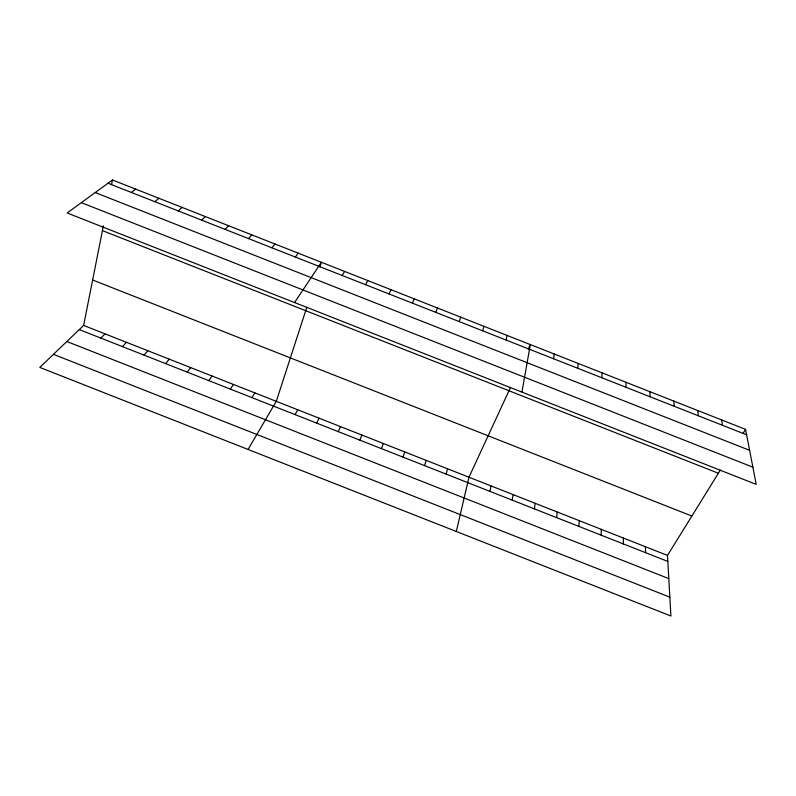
<?xml version="1.0" encoding="UTF-8"?>
<svg xmlns="http://www.w3.org/2000/svg" width="796" height="796" viewBox="0 0 796 796"><rect width="100%" height="100%" fill="white"/><g stroke="black" fill="none" stroke-linecap="round" stroke-linejoin="round"><path stroke-width="1.19" d="M623.358 543.917L623.367 538.046M601.119 535.161L601.318 529.36M601.866 377.782L602.075 372.846M578.891 526.405L579.259 520.664M577.747 368.279L578.155 363.424M556.653 517.649L557.2 511.977M553.618 358.777L554.235 354.001M534.424 508.883L535.141 503.291M512.186 500.127L513.082 494.605M521.937 392.11L530.315 344.578L528.245 349.056M720.29 470.177L667.486 555.419L670.909 616.014L39.8 367.414L83.62 325.435L103.371 225.885M111.569 184.572L112.475 179.986L745.573 429.372L756.2 484.386L67.182 212.98L112.475 179.986M489.948 491.371L491.032 485.918M506.077 340.051L507.102 335.434M456.327 531.489L468.973 477.222L510.465 387.523M446.138 474.108L447.561 468.794M482.665 330.828L483.888 326.29M424.557 465.61L426.159 460.357M459.242 321.604L460.675 317.146M306.798 307.296L276.292 401.323L248.063 449.451M319.873 266.978L321.395 262.282L294.56 302.54M402.975 457.113L404.746 451.929M435.83 312.38L437.462 308.002M381.393 448.606L383.334 443.491M359.812 440.108L361.931 435.064M412.418 303.157L414.248 298.858M338.23 431.611L340.519 426.626M388.995 293.933L391.035 289.714M316.659 423.104L319.116 418.199M295.077 414.607L297.704 409.761M365.583 284.709L367.822 280.57M342.171 275.486L344.608 271.426M743.106 433.342L745.573 429.372M251.914 397.602L254.889 392.896M230.333 389.105L233.477 384.458M208.751 380.607L212.074 376.03M295.336 257.038L298.182 253.138M187.169 372.1L190.662 367.593M271.924 247.815L274.968 243.994M165.588 363.603L169.249 359.165M248.501 238.591L251.755 234.85M144.016 355.106L147.847 350.728M122.435 346.598L126.435 342.3M225.089 229.367L228.542 225.706M100.853 338.101L105.032 333.862M201.677 220.144L205.328 216.562M178.254 210.92L182.115 207.418M154.842 201.696L158.901 198.274M131.43 192.473L135.688 189.13M108.007 183.249L746.618 434.795M95.212 192.562L749.623 450.337M81.351 202.662L752.877 467.182M102.435 230.621L718.39 473.252M92.634 280.003L691.873 516.047M83.62 325.435L667.486 555.419M79.272 329.604L667.824 561.439M66.844 341.504L668.799 578.612M53.441 354.339L669.844 597.149M721.654 419.95L722.489 425.293M697.734 410.527L698.371 415.791M673.824 401.104L674.242 406.288M649.904 391.692L650.123 396.786M645.427 546.733L645.596 552.683M625.984 382.269L625.994 387.284"/></g></svg>
